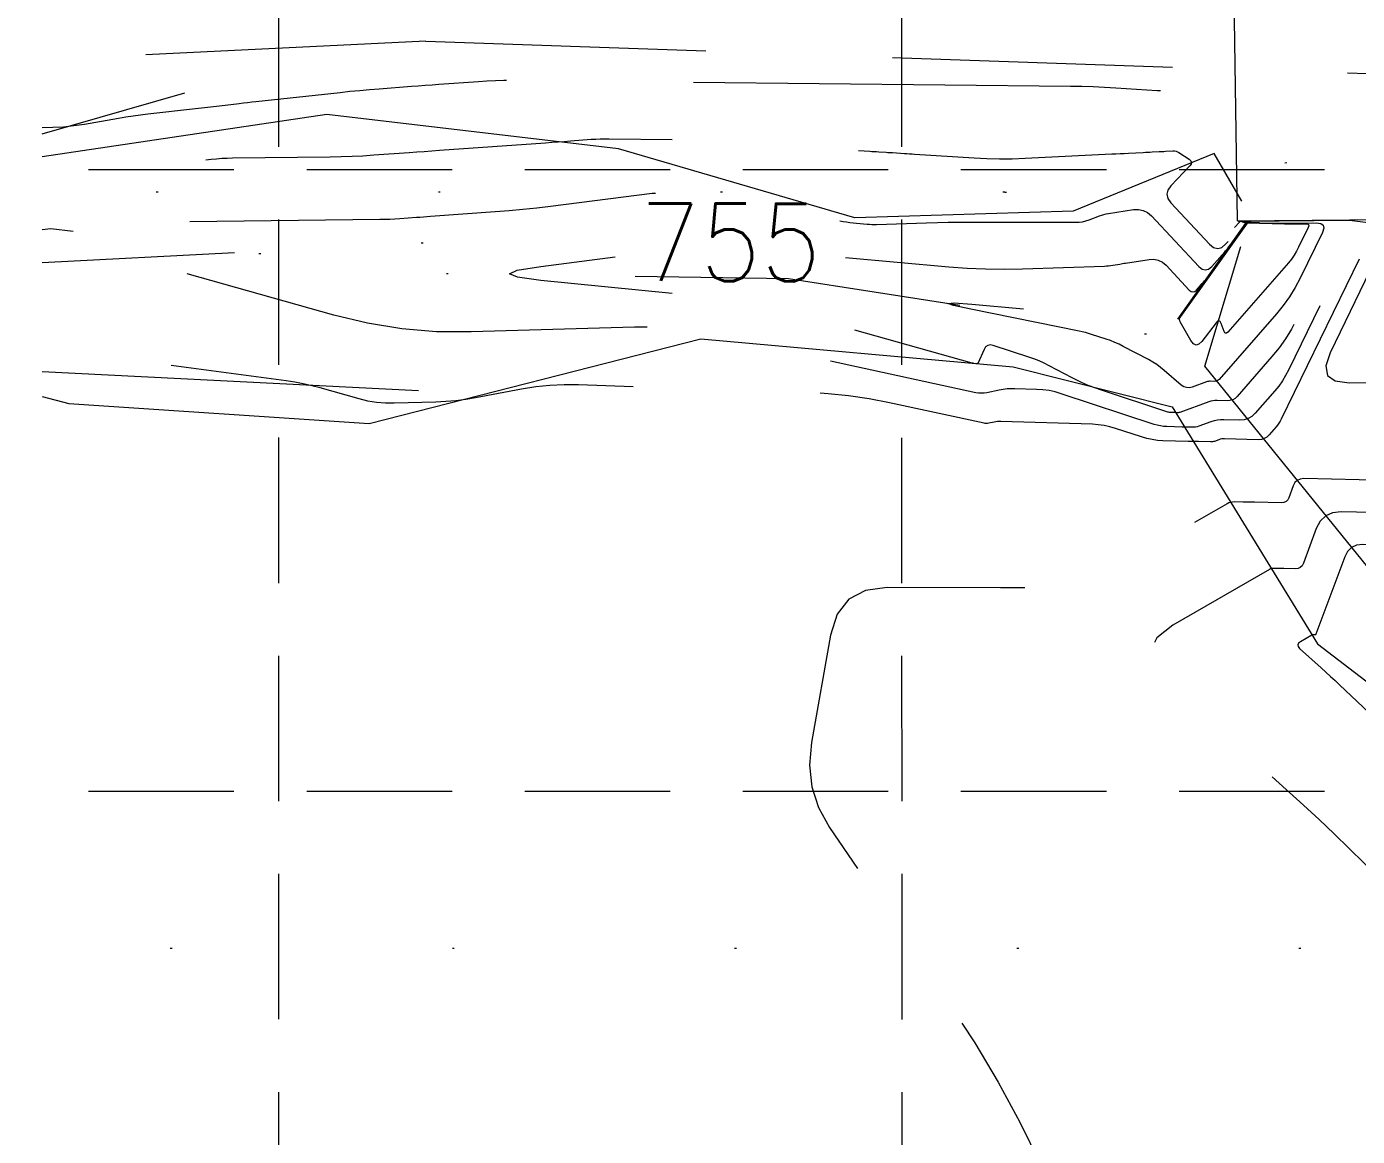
# Model space of a CAD drawing. Header units: feet. Extents: x 39072 to 40357, y 49303 to 51358.
# Drawn here: x 39124.6 to 39193.3, y 49864.1 to 49921.3 of the extents above; entities that cross this region are included whole.
import ezdxf
from ezdxf.enums import TextEntityAlignment as Align

# ---------------------------------------------------------------- set-up
doc = ezdxf.new("R2010")
doc.units = ezdxf.units.FT
doc.header["$MEASUREMENT"] = 0
for name, pattern in [('DGN Style 1', [14.480258, 0.024094, -14.456164]), ('DGN Style 2', [24.093607, 14.456164, -9.637443]), ('DGN Style 3', [33.73105, 24.093607, -9.637443]), ('DGN Style 6', [45.826041, 0.024094, -9.637443, 16.865525, -9.637443, 0.024094, -9.637443]), ('HIDDEN', [0.375, 0.25, -0.125])]:
    doc.linetypes.add(name, pattern=pattern)
for name, color, linetype, lineweight in [('06220 - Level 13', 1, 'Continuous', 0), ('PA15TOPO - Level 13', 1, 'Continuous', 0), ('PA15TOPO - Level 21', 1, 'Continuous', 0), ('PA15TOPO - Level 22', 1, 'Continuous', 0), ('PA15TOPO - Level 32', 1, 'Continuous', 0), ('PA15TOPO - Level 45', 1, 'Continuous', 0), ('PA15TOPO - Level 49', 1, 'Continuous', 0), ('PA15TOPO - Level 63', 1, 'Continuous', 0)]:
    doc.layers.add(name, color=color, linetype=linetype, lineweight=lineweight)
doc.layers.add('GRID', color=254, linetype='HIDDEN')
doc.styles.add('Style-STANDARD', font='STANDARD.shx')
doc.linetypes.add('{-OE-}', pattern='A,20,-3,[13,dgnlstyle-lstyle.shx,S=0.041192,R=0,X=0,Y=0],-3', length=26)

msp = doc.modelspace()

# ---------------------------------------------------------------- linework, layer by layer
at = {"layer": '06220 - Level 13', "color": 7, "linetype": 'DGN Style 1', "lineweight": 0}
for p, q in [((39175.102, 49912.751), (39125.457, 49912.751)), ((39204.936, 49873.751), (39125.457, 49873.751))]:
    msp.add_line(p, q, dxfattribs=at)
msp.add_arc((39175.102, 49982.751), 70, 270, 295.2268, dxfattribs=at)
at = {"layer": 'GRID', "color": 252, "linetype": 'HIDDEN', "lineweight": 0, "ltscale": 30}
for p, q in [((39137.699, 49465.096), (39137.525, 51323.351)), ((39169.895, 49465.091), (39169.496, 51323.336)), ((39105.347, 49913.928), (40323.616, 49913.928)), ((39105.347, 49881.868), (40323.616, 49881.868))]:
    msp.add_line(p, q, dxfattribs=at)
at = {"layer": 'PA15TOPO - Level 13', "color": 7, "linetype": 'DGN Style 2', "lineweight": 0}
msp.add_line((39145.24, 49920.541), (39192.78, 49918.882), dxfattribs=at)
at = {"layer": 'PA15TOPO - Level 13', "color": 7, "linetype": 'DGN Style 2', "lineweight": 0, "flags": 128}
for points in [[(39145.24, 49920.541), (39125.457, 49919.585)], [(39415.045, 49915.129), (39370.262, 49915.864), (39324.328, 49917.343), (39280.194, 49916.895), (39227.548, 49917.885), (39192.78, 49918.882)]]:
    msp.add_lwpolyline(points, dxfattribs=at)
at = {"layer": 'PA15TOPO - Level 21', "color": 35, "linetype": 'DGN Style 3', "lineweight": 0, "flags": 128}
for points in [[(39166.896, 49909.378), (39172.216, 49908.908), (39173.166, 49908.839), (39174.116, 49908.798), (39175.068, 49908.786), (39176.02, 49908.803), (39180.246, 49908.942), (39180.355, 49908.947), (39180.464, 49908.957), (39180.573, 49908.97), (39180.681, 49908.987), (39181.034, 49909.049), (39181.11, 49909.062), (39181.186, 49909.074), (39181.261, 49909.087), (39181.337, 49909.099), (39182.548, 49909.289), (39182.798, 49909.3), (39183.027, 49909.254), (39183.237, 49909.149), (39183.426, 49908.987), (39184.627, 49907.705), (39184.72, 49907.631), (39184.811, 49907.607), (39184.903, 49907.632), (39184.994, 49907.708), (39185.291, 49908.035), (39185.353, 49908.106), (39185.414, 49908.178), (39185.473, 49908.252), (39185.531, 49908.327), (39185.877, 49908.792), (39185.95, 49908.892), (39186.024, 49908.992), (39186.097, 49909.092), (39186.169, 49909.193), (39187.546, 49911.121), (39187.556, 49911.138), (39187.556, 49911.153), (39187.546, 49911.164), (39187.528, 49911.173), (39187.453, 49911.194), (39187.44, 49911.198), (39187.437, 49911.201), (39187.441, 49911.202), (39187.454, 49911.202), (39188.431, 49911.183), (39188.641, 49911.18), (39188.85, 49911.178), (39189.06, 49911.178), (39189.269, 49911.179), (39191.604, 49911.202), (39192.014, 49911.15), (39192.245, 49910.984), (39192.296, 49910.704), (39192.167, 49910.311), (39190.17, 49906.206), (39189.899, 49905.691), (39189.595, 49905.198), (39189.259, 49904.726), (39188.891, 49904.276)], [(39188.891, 49904.276), (39187.097, 49902.223), (39186.987, 49902.12), (39186.863, 49902.048), (39186.725, 49902.006), (39186.575, 49901.995), (39186.06, 49902.01), (39185.951, 49902.008), (39185.843, 49901.995), (39185.737, 49901.973), (39185.632, 49901.941), (39184.131, 49901.396), (39184.108, 49901.388), (39184.084, 49901.383), (39184.059, 49901.38), (39184.035, 49901.38), (39183.954, 49901.382), (39183.936, 49901.383), (39183.919, 49901.383), (39183.901, 49901.384), (39183.884, 49901.384), (39183.657, 49901.39), (39183.609, 49901.394), (39183.561, 49901.4), (39183.514, 49901.41), (39183.467, 49901.424), (39180.096, 49902.536), (39179.709, 49902.673), (39179.328, 49902.825), (39178.954, 49902.993), (39178.587, 49903.177), (39177.398, 49903.802), (39177.141, 49903.931), (39176.879, 49904.048), (39176.613, 49904.155), (39176.342, 49904.25), (39174.509, 49904.852), (39174.356, 49904.88), (39174.227, 49904.854), (39174.121, 49904.776), (39174.038, 49904.644), (39173.716, 49903.926), (39173.711, 49903.917), (39173.704, 49903.91), (39173.696, 49903.905), (39173.686, 49903.902), (39173.652, 49903.895), (39173.645, 49903.894), (39173.637, 49903.893), (39173.63, 49903.894), (39173.623, 49903.895), (39173.517, 49903.918), (39173.494, 49903.923), (39173.472, 49903.928), (39173.449, 49903.934), (39173.427, 49903.94), (39165.58, 49906.147), (39163.892, 49906.583), (39162.189, 49906.943), (39160.472, 49907.229), (39158.742, 49907.44), (39151.181, 49908.195), (39149.965, 49908.362), (39149.558, 49908.539), (39149.96, 49908.728), (39151.171, 49908.927), (39155.008, 49909.412)], [(39200.143, 49894.433), (39197.135, 49894.499), (39196.645, 49894.51), (39196.154, 49894.521), (39195.663, 49894.531), (39195.173, 49894.542), (39193.57, 49894.577), (39193.255, 49894.544), (39192.995, 49894.428), (39192.792, 49894.229), (39192.644, 49893.948), (39191.156, 49889.952), (39191.148, 49889.937), (39191.137, 49889.926), (39191.123, 49889.919), (39191.106, 49889.918), (39191.037, 49889.919), (39191.028, 49889.919), (39191.019, 49889.919), (39191.01, 49889.919), (39191.001, 49889.919), (39190.971, 49889.92), (39190.965, 49889.92), (39190.959, 49889.919), (39190.953, 49889.917), (39190.948, 49889.914), (39190.354, 49889.571), (39190.257, 49889.495), (39190.218, 49889.412), (39190.238, 49889.323), (39190.318, 49889.228), (39191.433, 49888.217), (39191.672, 49888), (39191.909, 49887.782), (39192.145, 49887.562), (39192.38, 49887.341), (39198.186, 49881.855), (39198.907, 49881.279), (39199.693, 49880.852), (39200.544, 49880.575), (39201.458, 49880.448), (39205.489, 49880.226), (39205.683, 49880.212), (39205.876, 49880.189), (39206.068, 49880.158), (39206.258, 49880.119), (39206.879, 49879.977), (39207.013, 49879.951), (39207.147, 49879.934), (39207.282, 49879.926), (39207.418, 49879.926), (39209.024, 49879.983), (39209.086, 49879.986), (39209.148, 49879.988), (39209.21, 49879.99), (39209.272, 49879.992), (39209.474, 49880), (39209.517, 49879.998), (39209.558, 49879.992), (39209.599, 49879.98), (39209.638, 49879.962), (39214.291, 49877.498), (39214.328, 49877.475), (39214.362, 49877.447), (39214.391, 49877.416), (39214.416, 49877.38), (39214.491, 49877.254), (39214.509, 49877.232), (39214.53, 49877.218), (39214.555, 49877.213), (39214.584, 49877.217), (39225.123, 49879.955), (39225.994, 49880.181), (39226.864, 49880.409), (39227.734, 49880.638), (39228.603, 49880.868), (39232.572, 49881.92), (39232.616, 49881.931), (39232.66, 49881.941), (39232.705, 49881.949), (39232.749, 49881.956), (39232.933, 49881.982), (39232.946, 49881.983), (39232.958, 49881.985), (39232.971, 49881.987), (39232.984, 49881.989), (39233.024, 49881.994), (39233.033, 49881.995), (39233.042, 49881.995), (39233.051, 49881.995), (39233.06, 49881.994), (39235.139, 49881.671), (39235.584, 49881.6), (39236.028, 49881.524), (39236.472, 49881.444), (39236.915, 49881.36), (39239.095, 49880.936), (39239.552, 49880.891), (39239.988, 49880.94), (39240.403, 49881.082), (39240.797, 49881.317), (39242.876, 49882.844), (39243.302, 49883.189), (39243.69, 49883.569), (39244.039, 49883.986), (39244.349, 49884.438), (39245.93, 49886.99)]]:
    msp.add_lwpolyline(points, dxfattribs=at)
at = {"layer": 'PA15TOPO - Level 22', "color": 35, "linetype": 'DGN Style 3', "lineweight": 0, "flags": 128}
for points in [[(39125.457, 49916.093), (39126.001, 49916.098), (39126.546, 49916.129), (39127.088, 49916.185), (39127.629, 49916.266), (39129.392, 49916.573), (39129.77, 49916.636), (39130.149, 49916.694), (39130.529, 49916.746), (39130.909, 49916.792), (39133.357, 49917.072), (39133.667, 49917.108), (39133.977, 49917.143), (39134.288, 49917.179), (39134.598, 49917.214), (39135.612, 49917.33), (39135.83, 49917.355), (39136.047, 49917.379), (39136.264, 49917.404), (39136.482, 49917.428), (39140.82, 49917.902), (39141.325, 49917.955), (39141.831, 49918.004), (39142.338, 49918.048), (39142.844, 49918.088), (39144.5, 49918.212), (39144.855, 49918.238), (39145.21, 49918.265), (39145.565, 49918.291), (39145.92, 49918.317), (39147.957, 49918.469), (39148.393, 49918.497), (39148.83, 49918.516), (39149.268, 49918.525), (39149.705, 49918.525), (39178.492, 49918.226), (39179.08, 49918.216), (39179.669, 49918.198), (39180.257, 49918.172), (39180.844, 49918.138), (39182.97, 49918.001), (39183.278, 49917.986), (39183.586, 49917.979), (39183.894, 49917.981), (39184.202, 49917.992), (39185.209, 49918.043), (39185.425, 49918.053), (39185.641, 49918.064), (39185.857, 49918.075), (39186.072, 49918.086), (39187.461, 49918.155), (39187.569, 49918.152), (39187.672, 49918.133), (39187.771, 49918.096), (39187.865, 49918.044), (39188.165, 49917.844), (39188.227, 49917.798), (39188.284, 49917.748), (39188.337, 49917.692), (39188.384, 49917.632), (39188.864, 49916.957), (39188.966, 49916.812), (39189.066, 49916.666), (39189.165, 49916.519), (39189.263, 49916.37), (39190.092, 49915.092)], [(39133.889, 49914.413), (39134.172, 49914.448), (39134.447, 49914.478), (39134.722, 49914.501), (39134.998, 49914.515), (39135.275, 49914.522), (39140.316, 49914.579), (39140.876, 49914.589), (39141.436, 49914.608), (39141.996, 49914.635), (39142.555, 49914.671), (39144.382, 49914.802), (39144.774, 49914.83), (39145.165, 49914.858), (39145.556, 49914.886), (39145.948, 49914.914), (39151.409, 49915.304), (39151.735, 49915.327), (39152.061, 49915.351), (39152.387, 49915.375), (39152.714, 49915.399), (39153.779, 49915.479), (39154.008, 49915.493), (39154.236, 49915.503), (39154.465, 49915.508), (39154.694, 49915.508), (39158.645, 49915.467), (39158.737, 49915.465), (39158.829, 49915.463), (39158.921, 49915.458), (39159.013, 49915.453), (39159.313, 49915.434), (39159.377, 49915.43), (39159.441, 49915.426), (39159.506, 49915.421), (39159.57, 49915.417), (39168.141, 49914.866), (39168.258, 49914.859), (39168.374, 49914.851), (39168.491, 49914.844), (39168.607, 49914.836), (39168.987, 49914.812), (39169.069, 49914.806), (39169.15, 49914.801), (39169.232, 49914.796), (39169.313, 49914.791), (39169.93, 49914.751), (39170.062, 49914.742), (39170.194, 49914.734), (39170.326, 49914.725), (39170.458, 49914.717), (39173.523, 49914.52), (39174.179, 49914.487), (39174.836, 49914.473), (39175.493, 49914.478), (39176.151, 49914.501), (39180.629, 49914.724), (39180.842, 49914.735), (39181.056, 49914.746), (39181.269, 49914.756), (39181.482, 49914.767), (39182.252, 49914.805), (39182.365, 49914.811), (39182.478, 49914.817), (39182.592, 49914.822), (39182.705, 49914.828), (39183.075, 49914.846), (39183.155, 49914.85), (39183.234, 49914.854), (39183.313, 49914.858), (39183.393, 49914.862), (39183.783, 49914.882), (39183.865, 49914.88), (39183.943, 49914.865), (39184.018, 49914.837), (39184.09, 49914.797), (39184.611, 49914.45), (39184.697, 49914.373), (39184.732, 49914.29), (39184.716, 49914.201), (39184.649, 49914.107), (39183.674, 49913.083), (39183.517, 49912.864), (39183.464, 49912.644), (39183.515, 49912.423), (39183.67, 49912.202), (39185.662, 49910.076), (39185.876, 49909.905), (39186.089, 49909.849), (39186.302, 49909.908), (39186.513, 49910.083), (39187.443, 49911.109), (39187.462, 49911.136), (39187.464, 49911.159), (39187.45, 49911.177), (39187.419, 49911.191), (39187.292, 49911.227), (39187.272, 49911.234), (39187.265, 49911.238), (39187.273, 49911.241), (39187.294, 49911.241), (39187.694, 49911.233), (39187.78, 49911.232), (39187.866, 49911.231), (39187.952, 49911.231), (39188.037, 49911.232), (39192.458, 49911.274), (39193.235, 49911.175), (39193.672, 49910.862), (39193.768, 49910.332), (39193.524, 49909.588), (39189.368, 49901.042), (39189.312, 49900.937), (39189.251, 49900.837), (39189.182, 49900.741), (39189.107, 49900.649)], [(39133.075, 49911.246), (39142.868, 49911.355), (39143.128, 49911.36), (39143.388, 49911.369), (39143.648, 49911.382), (39143.908, 49911.398), (39144.756, 49911.459), (39144.938, 49911.472), (39145.12, 49911.485), (39145.302, 49911.498), (39145.484, 49911.511), (39148.825, 49911.75), (39149.54, 49911.806), (39150.255, 49911.872), (39150.969, 49911.947), (39151.681, 49912.032), (39156.92, 49912.695), (39157.459, 49912.742), (39157.997, 49912.749), (39158.534, 49912.714), (39159.069, 49912.638), (39161.427, 49912.212), (39161.497, 49912.199), (39161.567, 49912.187), (39161.638, 49912.174), (39161.708, 49912.161), (39161.937, 49912.12), (39161.986, 49912.111), (39162.035, 49912.102), (39162.084, 49912.093), (39162.134, 49912.084), (39166.777, 49911.245), (39166.945, 49911.217), (39167.114, 49911.192), (39167.284, 49911.171), (39167.454, 49911.154), (39168.011, 49911.105), (39168.13, 49911.096), (39168.249, 49911.091), (39168.369, 49911.09), (39168.488, 49911.092), (39171.076, 49911.177), (39171.631, 49911.193), (39172.185, 49911.204), (39172.74, 49911.21), (39173.295, 49911.211), (39178.779, 49911.199), (39178.952, 49911.206), (39179.123, 49911.229), (39179.291, 49911.268), (39179.456, 49911.323), (39179.99, 49911.527), (39180.106, 49911.567), (39180.223, 49911.602), (39180.341, 49911.63), (39180.461, 49911.652), (39181.741, 49911.853), (39182.004, 49911.865), (39182.247, 49911.816), (39182.468, 49911.706), (39182.668, 49911.534), (39185.117, 49908.92), (39185.284, 49908.787), (39185.45, 49908.743), (39185.616, 49908.789), (39185.781, 49908.926), (39186.454, 49909.668), (39186.501, 49909.721), (39186.546, 49909.775), (39186.591, 49909.83), (39186.634, 49909.887), (39186.772, 49910.073), (39186.801, 49910.112), (39186.831, 49910.153), (39186.86, 49910.193), (39186.889, 49910.233), (39187.511, 49911.103), (39187.524, 49911.129), (39187.524, 49911.15), (39187.511, 49911.167), (39187.484, 49911.179), (39187.375, 49911.209), (39187.358, 49911.215), (39187.353, 49911.219), (39187.359, 49911.221), (39187.377, 49911.222), (39188.064, 49911.208), (39188.211, 49911.206), (39188.358, 49911.205), (39188.505, 49911.205), (39188.652, 49911.205), (39192.031, 49911.238), (39192.625, 49911.162), (39192.958, 49910.923), (39193.032, 49910.518), (39192.845, 49909.949), (39189.747, 49903.58), (39189.596, 49903.292), (39189.426, 49903.016), (39189.237, 49902.752), (39189.031, 49902.5)], [(39186.965, 49910.932), (39187.22, 49911.214), (39187.227, 49911.224), (39187.228, 49911.232), (39187.223, 49911.238), (39187.212, 49911.243), (39187.166, 49911.256), (39187.158, 49911.259), (39187.156, 49911.26), (39187.159, 49911.261), (39187.166, 49911.261), (39187.311, 49911.259), (39187.343, 49911.258), (39187.374, 49911.258), (39187.405, 49911.258), (39187.436, 49911.258), (39192.889, 49911.31), (39193.848, 49911.189), (39194.387, 49910.801), (39194.505, 49910.149), (39194.204, 49909.231), (39191.89, 49904.472), (39191.667, 49903.791), (39191.755, 49903.307), (39192.154, 49903.019), (39192.865, 49902.927), (39195.694, 49902.949), (39196.218, 49903.028), (39196.576, 49903.257), (39196.769, 49903.637), (39196.796, 49904.165), (39196.146, 49911.241), (39196.148, 49911.283), (39196.163, 49911.313), (39196.192, 49911.33), (39196.233, 49911.335)], [(39186.42, 49905.573), (39186.265, 49905.98), (39186.213, 49906.076), (39186.153, 49906.114), (39186.085, 49906.095), (39186.008, 49906.018), (39185.275, 49905.058), (39185.122, 49904.907), (39184.976, 49904.863), (39184.837, 49904.927), (39184.707, 49905.098), (39184.159, 49906.069), (39184.129, 49906.142), (39184.122, 49906.214), (39184.138, 49906.284), (39184.177, 49906.352), (39184.342, 49906.574), (39184.377, 49906.622), (39184.412, 49906.669), (39184.447, 49906.717), (39184.481, 49906.766), (39187.617, 49911.155), (39187.618, 49911.157), (39187.618, 49911.158), (39187.617, 49911.16), (39187.615, 49911.161), (39187.607, 49911.163), (39187.605, 49911.163), (39187.605, 49911.164), (39187.605, 49911.164), (39187.607, 49911.164), (39189.528, 49911.126), (39189.682, 49911.124), (39189.835, 49911.123), (39189.988, 49911.123), (39190.141, 49911.123), (39190.642, 49911.128), (39190.73, 49911.117), (39190.78, 49911.081), (39190.791, 49911.022), (39190.763, 49910.937), (39190.267, 49909.918), (39190.155, 49909.705), (39190.028, 49909.5), (39189.889, 49909.303), (39189.736, 49909.116), (39186.609, 49905.539), (39186.551, 49905.489), (39186.5, 49905.478), (39186.457, 49905.506), (39186.42, 49905.573)], [(39186.384, 49909.461), (39187.582, 49911.138), (39187.587, 49911.148), (39187.587, 49911.156), (39187.582, 49911.162), (39187.571, 49911.167), (39187.53, 49911.178), (39187.523, 49911.181), (39187.521, 49911.182), (39187.523, 49911.183), (39187.53, 49911.183), (39188.799, 49911.158), (39189.071, 49911.154), (39189.343, 49911.152), (39189.614, 49911.151), (39189.886, 49911.153), (39191.177, 49911.165), (39191.404, 49911.137), (39191.532, 49911.045), (39191.56, 49910.89), (39191.489, 49910.673), (39190.347, 49908.325), (39190.087, 49907.832), (39189.795, 49907.359), (39189.474, 49906.907), (39189.121, 49906.476)], [(39189.031, 49902.5), (39188.028, 49901.351), (39187.856, 49901.19), (39187.662, 49901.077), (39187.448, 49901.012), (39187.213, 49900.995), (39186.411, 49901.018), (39186.24, 49901.015), (39186.072, 49900.996), (39185.907, 49900.961), (39185.744, 49900.91), (39185.115, 49900.682), (39185.033, 49900.656), (39184.95, 49900.639), (39184.865, 49900.629), (39184.779, 49900.627), (39184.497, 49900.635), (39184.437, 49900.637), (39184.376, 49900.639), (39184.316, 49900.64), (39184.255, 49900.642), (39183.466, 49900.664), (39183.298, 49900.675), (39183.132, 49900.697), (39182.968, 49900.732), (39182.807, 49900.779), (39178.021, 49902.358), (39177.708, 49902.449), (39177.392, 49902.517), (39177.071, 49902.561), (39176.746, 49902.583), (39175.628, 49902.616), (39175.425, 49902.616), (39175.224, 49902.604), (39175.024, 49902.581), (39174.825, 49902.545), (39174.176, 49902.409), (39174.037, 49902.387), (39173.898, 49902.38), (39173.759, 49902.388), (39173.62, 49902.41), (39162.258, 49904.87), (39161.981, 49904.932), (39161.705, 49904.998), (39161.431, 49905.069), (39161.157, 49905.144), (39160.265, 49905.395), (39160.073, 49905.444), (39159.879, 49905.485), (39159.684, 49905.517), (39159.487, 49905.541), (39157.62, 49905.728), (39157.219, 49905.761), (39156.818, 49905.782), (39156.417, 49905.79), (39156.015, 49905.785), (39147.584, 49905.544), (39145.786, 49905.559), (39144.005, 49905.71), (39142.24, 49905.996), (39140.491, 49906.417), (39127.286, 49910.121), (39127.135, 49910.16), (39126.983, 49910.194), (39126.83, 49910.223), (39126.676, 49910.247), (39126.129, 49910.32), (39126.042, 49910.335), (39125.956, 49910.356), (39125.872, 49910.383), (39125.79, 49910.415), (39125.524, 49910.532), (39125.466, 49910.553), (39125.457, 49910.555)], [(39189.121, 49906.476), (39186.166, 49903.096), (39186.118, 49903.05), (39186.063, 49903.018), (39186.003, 49903), (39185.936, 49902.995), (39185.709, 49903.001), (39185.661, 49903.001), (39185.614, 49902.995), (39185.567, 49902.985), (39185.521, 49902.971), (39184.782, 49902.703), (39184.628, 49902.666), (39184.481, 49902.672), (39184.342, 49902.719), (39184.211, 49902.808), (39183.335, 49903.562), (39183.144, 49903.718), (39182.944, 49903.862), (39182.737, 49903.995), (39182.522, 49904.116), (39181.222, 49904.8), (39181.006, 49904.908), (39180.787, 49905.006), (39180.564, 49905.096), (39180.337, 49905.175), (39179.589, 49905.421), (39179.428, 49905.472), (39179.266, 49905.517), (39179.102, 49905.557), (39178.937, 49905.593), (39173.363, 49906.713), (39172.469, 49906.909), (39172.178, 49907.019), (39172.488, 49907.042), (39173.401, 49906.978), (39176.069, 49906.742)], [(39189.107, 49900.649), (39188.742, 49900.232), (39188.623, 49900.121), (39188.49, 49900.042), (39188.342, 49899.998), (39188.18, 49899.986), (39186.446, 49900.035), (39186.371, 49900.033), (39186.297, 49900.025), (39186.224, 49900.01), (39186.152, 49899.987), (39185.919, 49899.903), (39185.869, 49899.887), (39185.818, 49899.876), (39185.766, 49899.871), (39185.714, 49899.87), (39185.097, 49899.887), (39184.965, 49899.89), (39184.833, 49899.894), (39184.701, 49899.898), (39184.569, 49899.901), (39183.258, 49899.938), (39182.979, 49899.955), (39182.703, 49899.993), (39182.431, 49900.051), (39182.162, 49900.129), (39180.815, 49900.574), (39180.524, 49900.658), (39180.23, 49900.721), (39179.932, 49900.763), (39179.63, 49900.783), (39174.911, 49900.924), (39174.823, 49900.924), (39174.736, 49900.919), (39174.648, 49900.909), (39174.562, 49900.893), (39174.279, 49900.834), (39174.219, 49900.825), (39174.158, 49900.822), (39174.098, 49900.825), (39174.037, 49900.835), (39169.156, 49901.891), (39168.107, 49902.094), (39167.052, 49902.249), (39165.992, 49902.356), (39164.925, 49902.416), (39153.111, 49902.814), (39152.374, 49902.819), (39151.64, 49902.784), (39150.909, 49902.708), (39150.181, 49902.592), (39147.808, 49902.148), (39147.299, 49902.063), (39146.787, 49901.998), (39146.273, 49901.953), (39145.757, 49901.929), (39143.611, 49901.867), (39143.154, 49901.871), (39142.7, 49901.91), (39142.251, 49901.982), (39141.806, 49902.089), (39139.789, 49902.655), (39139.355, 49902.769), (39138.918, 49902.867), (39138.478, 49902.95), (39138.035, 49903.017), (39128.659, 49904.279), (39127.612, 49904.457), (39126.585, 49904.706), (39125.578, 49905.027), (39125.457, 49905.075)], [(39208.001, 49897.597), (39199.198, 49897.789), (39198.152, 49897.812), (39197.105, 49897.835), (39196.059, 49897.858), (39195.013, 49897.881), (39190.533, 49897.979), (39190.348, 49897.959), (39190.196, 49897.891), (39190.077, 49897.775), (39189.99, 49897.611), (39189.761, 49896.995), (39189.7, 49896.88), (39189.617, 49896.798), (39189.51, 49896.75), (39189.381, 49896.736), (39187.982, 49896.761), (39187.839, 49896.763), (39187.696, 49896.766), (39187.553, 49896.768), (39187.411, 49896.771), (39186.944, 49896.779), (39186.846, 49896.774), (39186.751, 49896.757), (39186.659, 49896.726), (39186.571, 49896.683), (39179.28, 49892.475), (39179.159, 49892.415), (39179.034, 49892.373), (39178.904, 49892.347), (39178.77, 49892.339), (39178.323, 49892.34), (39178.227, 49892.341), (39178.132, 49892.341), (39178.036, 49892.341), (39177.94, 49892.342), (39176.293, 49892.347), (39175.94, 49892.348), (39175.587, 49892.349), (39175.234, 49892.35), (39174.881, 49892.351), (39169.044, 49892.37), (39167.922, 49892.219), (39167.059, 49891.76), (39166.455, 49890.991), (39166.109, 49889.914), (39165.134, 49884.369), (39165.036, 49883.204), (39165.159, 49882.087), (39165.504, 49881.018), (39166.071, 49879.996), (39172.268, 49870.863), (39173.555, 49868.883), (39174.761, 49866.856), (39175.885, 49864.784), (39176.928, 49862.665), (39183.211, 49849.237), (39183.222, 49849.216), (39183.237, 49849.197), (39183.253, 49849.18), (39183.272, 49849.165), (39183.339, 49849.121), (39183.353, 49849.112), (39183.367, 49849.102), (39183.381, 49849.093), (39183.396, 49849.083), (39191.562, 49843.656), (39192.635, 49842.942), (39193.708, 49842.229), (39194.782, 49841.516), (39195.855, 49840.803), (39199.36, 49838.473), (39200.083, 49838.128), (39200.748, 49838.091), (39201.357, 49838.363), (39201.908, 49838.944), (39217.611, 49861.011), (39219.565, 49863.27), (39221.837, 49865.003), (39224.427, 49866.211), (39227.334, 49866.892), (39240.268, 49868.658), (39240.952, 49868.772), (39241.626, 49868.925), (39242.29, 49869.116), (39242.944, 49869.347), (39245.064, 49870.165), (39245.522, 49870.311), (39245.988, 49870.399), (39246.46, 49870.428), (39246.94, 49870.399), (39249.755, 49870.059), (39250.256, 49869.977), (39250.745, 49869.853), (39251.221, 49869.688), (39251.685, 49869.481), (39253.179, 49868.738), (39253.499, 49868.579), (39253.819, 49868.42), (39254.14, 49868.261), (39254.46, 49868.101), (39256.997, 49866.84), (39257.061, 49866.796), (39257.098, 49866.742), (39257.109, 49866.676), (39257.093, 49866.6), (39256.996, 49866.333), (39256.976, 49866.276), (39256.955, 49866.219), (39256.934, 49866.161), (39256.914, 49866.104), (39256.791, 49865.766), (39256.769, 49865.693), (39256.756, 49865.619), (39256.752, 49865.543), (39256.757, 49865.467), (39260.76, 49831.34), (39260.84, 49830.645), (39260.914, 49829.949), (39260.984, 49829.253), (39261.05, 49828.556), (39261.257, 49826.279), (39261.301, 49825.791), (39261.346, 49825.304), (39261.39, 49824.816), (39261.434, 49824.328), (39262.031, 49817.764), (39262.1, 49817.033)], [(39204.012, 49896.016), (39198.167, 49896.144), (39197.398, 49896.161), (39196.63, 49896.178), (39195.861, 49896.195), (39195.093, 49896.212), (39192.456, 49896.269), (39192.02, 49896.223), (39191.662, 49896.062), (39191.38, 49895.788), (39191.176, 49895.4), (39190.512, 49893.618), (39190.445, 49893.49), (39190.352, 49893.399), (39190.233, 49893.345), (39190.089, 49893.329), (39189.509, 49893.34), (39189.433, 49893.341), (39189.357, 49893.342), (39189.282, 49893.344), (39189.206, 49893.345), (39188.958, 49893.349), (39188.905, 49893.347), (39188.855, 49893.338), (39188.806, 49893.321), (39188.759, 49893.298), (39183.771, 49890.42), (39182.95, 49889.776), (39182.625, 49889.08), (39182.796, 49888.331), (39183.463, 49887.529), (39190.524, 49881.135), (39191.319, 49880.404), (39192.104, 49879.662), (39192.878, 49878.909), (39193.641, 49878.144), (39196.115, 49875.628), (39196.659, 49875.105), (39197.23, 49874.616), (39197.828, 49874.161), (39198.453, 49873.74), (39202.202, 49871.365), (39202.497, 49871.181), (39202.795, 49871.002), (39203.096, 49870.828), (39203.399, 49870.659), (39204.396, 49870.114), (39204.612, 49870.015), (39204.836, 49869.955), (39205.067, 49869.932), (39205.305, 49869.946), (39224.867, 49872.617), (39226.373, 49872.867), (39227.857, 49873.203), (39229.32, 49873.625), (39230.76, 49874.134), (39235.428, 49875.935), (39236.436, 49876.257), (39237.461, 49876.45), (39238.501, 49876.514), (39239.558, 49876.449), (39247.927, 49875.438), (39247.958, 49875.432), (39247.989, 49875.425), (39248.019, 49875.414), (39248.048, 49875.401), (39248.142, 49875.355), (39248.162, 49875.345), (39248.182, 49875.335), (39248.202, 49875.325), (39248.222, 49875.315), (39248.567, 49875.143), (39248.641, 49875.107), (39248.715, 49875.071), (39248.79, 49875.036), (39248.865, 49875.001), (39252.645, 49873.282), (39253.438, 49872.886), (39254.197, 49872.438), (39254.921, 49871.936), (39255.611, 49871.38), (39259.114, 49868.35), (39259.394, 49868.146), (39259.696, 49868), (39260.02, 49867.912), (39260.365, 49867.882), (39261.53, 49867.877), (39261.779, 49867.877), (39262.028, 49867.876), (39262.278, 49867.875), (39262.527, 49867.874), (39263.477, 49867.87), (39263.577, 49867.863), (39263.615, 49867.84), (39263.591, 49867.803), (39263.505, 49867.751), (39263.123, 49867.558), (39263.041, 49867.517), (39262.959, 49867.475), (39262.878, 49867.434), (39262.796, 49867.392), (39261.556, 49866.766), (39261.489, 49866.724), (39261.433, 49866.672), (39261.388, 49866.61), (39261.354, 49866.538), (39261.252, 49866.254), (39261.238, 49866.216), (39261.224, 49866.179), (39261.211, 49866.141), (39261.197, 49866.104), (39261.153, 49865.981), (39261.145, 49865.954), (39261.14, 49865.927), (39261.138, 49865.9), (39261.14, 49865.872), (39265.809, 49826.077), (39266.642, 49819.726), (39267.057, 49818.017)]]:
    msp.add_lwpolyline(points, dxfattribs=at)
at = {"layer": 'PA15TOPO - Level 32', "color": 7, "linetype": 'DGN Style 3', "lineweight": 0, "flags": 128}
msp.add_lwpolyline([(39184.101, 49906.221), (39187.626, 49911.159)], dxfattribs=at)
at = {"layer": 'PA15TOPO - Level 45', "color": 7, "linetype": 'DGN Style 3', "lineweight": 0}
msp.add_line((39186.372, 49959.242), (39187.094, 49911.273), dxfattribs=at)
at = {"layer": 'PA15TOPO - Level 45', "color": 7, "linetype": 'DGN Style 2', "lineweight": 0, "flags": 128}
for points in [[(39187.094, 49911.273), (39195.757, 49911.357), (39204.458, 49911.353)], [(39187.531, 49911.16), (39184.025, 49906.208)]]:
    msp.add_lwpolyline(points, dxfattribs=at)
at = {"layer": 'PA15TOPO - Level 49', "color": 7, "linetype": 'DGN Style 6', "lineweight": 0, "flags": 128}
for points in [[(39182.42, 49905.422), (39163.957, 49908.278), (39145.081, 49908.561), (39125.899, 49910.87), (39125.457, 49910.817)], [(39145.103, 49910.126), (39125.457, 49909.117)]]:
    msp.add_lwpolyline(points, dxfattribs=at)
at = {"layer": 'PA15TOPO - Level 63', "color": 7, "linetype": 'Continuous', "lineweight": 0, "flags": 128}
for points in [[(39125.457, 49915.764), (39132.814, 49917.877)], [(39187.332, 49912.293), (39185.913, 49914.741), (39178.641, 49911.776), (39167.381, 49911.431), (39155.182, 49914.984), (39140.131, 49916.752), (39125.457, 49914.575)], [(39260.264, 49868.235), (39250.19, 49877.636), (39233.44, 49882.776), (39215.731, 49880.06), (39202.444, 49883.595), (39195.314, 49891.594), (39185.433, 49903.783), (39187.29, 49909.946)], [(39125.457, 49902.223), (39126.822, 49901.858), (39142.327, 49900.815), (39159.432, 49905.195), (39175.541, 49903.741), (39183.734, 49901.684), (39191.243, 49889.457), (39201.078, 49881.928), (39214.487, 49877.115), (39232.097, 49880.57), (39247.804, 49875.798), (39258.517, 49867.232)], [(39144.86, 49902.502), (39125.457, 49903.491)]]:
    msp.add_lwpolyline(points, dxfattribs=at)

# ---------------------------------------------------------------- texts
at = {"layer": 'PA15TOPO - Level 21', "color": 35, "linetype": '{-OE-}', "lineweight": 0, "style": 'Style-STANDARD'}
msp.add_text('755', height=4, rotation=359.83812, dxfattribs=at).set_placement((39160.96, 49910.164), align=Align.MIDDLE_CENTER)

doc.saveas('drawing.dxf')
